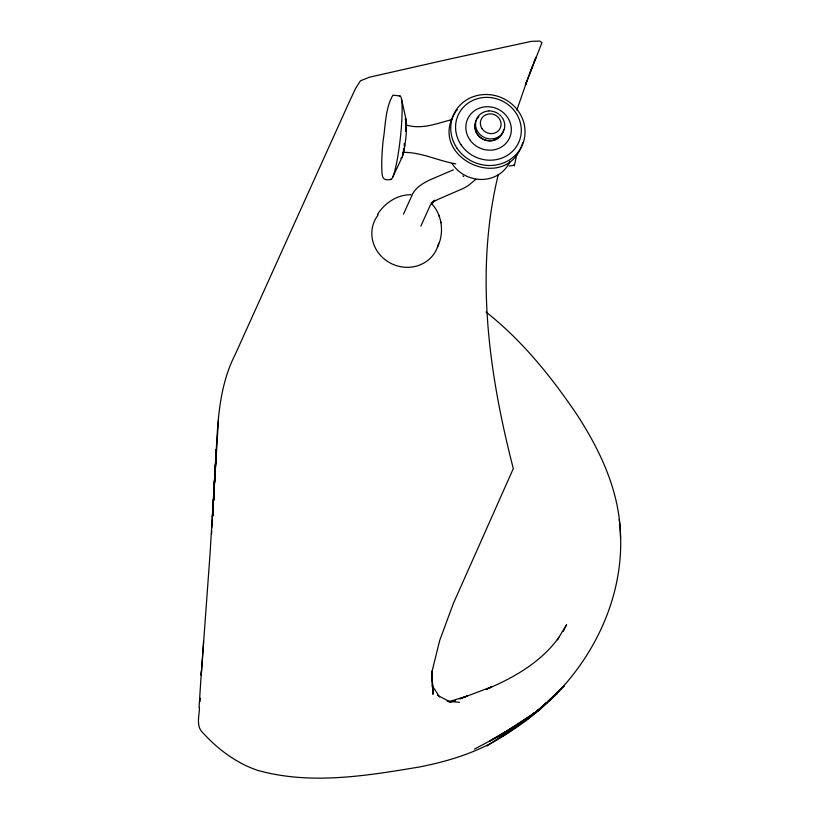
<?xml version="1.0" encoding="UTF-8"?>
<svg xmlns="http://www.w3.org/2000/svg" width="819" height="819" viewBox="0 0 819 819"><rect width="100%" height="100%" fill="white"/><g stroke="black" fill="none" stroke-linecap="round" stroke-linejoin="round"><path stroke-width="1.23" d="M392.741 177.15L402.057 157.33C405.61 145.352 406.992 132.535 406.193 120.065L401.433 98.782M619.225 519.41C630.415 607.596 576.945 693.754 501.617 736.598L513.687 727.804M213.35 507.78L213.094 514.137L213.36 505.651M402.784 155.282L402.856 152.897M213.022 514.895L213.329 505.978M213.094 514.168L213.339 507.964M214.158 489.383L213.636 500.522L214.179 487.182L213.605 498.331M214.281 484.879C217.956 441.093 214.67 394.615 235.288 354.34L349.631 101.146L355.661 88.319L360.473 80.774L369.512 77.191L450.952 58.743L531.48 41.349L539.834 41.083L541.932 42.608L525.481 84.859L532.196 66.882M213.37 502.927L212.817 515.294L213.319 504.391M213.483 500.45L216.431 448.863L210.022 554.166L201.208 675.235L202.692 654.729M213.636 500.522L214.168 488.81M402.538 156.081L402.702 152.324M214.332 485.667L218.458 420.382M214.343 485.227L216.185 449.856M214.261 484.797L215.264 464.875M213.36 499.723L212.438 517.117L215.325 466.789M211.517 534.203L211.712 530.538M211.845 527.999L213.186 503.183M199.078 707.278L201.454 670.505M202.784 653.521L203.593 641.41M199.457 707.462C199.416 715.847 195.7 726.105 202.815 732.739C217.987 749.354 236.189 763.042 257.678 770.362C310.575 785.165 366.298 775.849 419.42 766.983C456.091 759.786 492.465 747.573 521.16 722.798L517.014 725.603M199.969 701.637L200.286 698.146M214.803 477.62L215.039 475.112M516.84 154.484L514.25 165.94L513.636 164.752M405.804 122.533C406.163 122 406.644 117.967 405.026 119.021M405.896 123.075L406.296 120.69M405.722 125.102L406.378 121.427M405.722 126.024L406.439 122.266M405.763 126.75L406.49 123.208M405.722 127.825L406.521 124.242M498.3 174.498C474.621 271.744 488.656 373.034 513.308 468.591L453.245 603.736L439.67 640.54L431.818 672.276L432.964 694.328L431.767 671.396M405.937 127.764L406.521 125.358M405.876 128.972L406.511 126.566M522.819 142.486C507.698 195.342 425.44 157.76 455.661 111.773M405.774 130.231L406.48 127.846M405.651 131.531L406.429 129.187M516.84 110.104L527.18 80.272M534.008 62.398L536.046 57.187L530.292 71.847M437.418 247.195C444.42 233.282 442.393 214.875 431.47 203.491M403.491 214.158L412.858 193.407C416.554 187.008 423.403 182.995 429.914 179.883L453.419 169.82M420.864 226.095L430.2 205.415L434.797 200.235L431.019 203.132L437.51 199.58L463.749 188.247L468.427 185.452L475.819 179.361M563.196 631.398L566.594 624.713L557.319 639.823L558.814 637.51C540.949 662.356 513.708 677.774 486.056 689.434L491.523 686.885L459.817 698.832L467.567 695.976L449.262 701.535M402.057 157.33L400.86 158.251M377.62 214.353C384.684 202.969 397.338 194.512 411.005 194.738M456.183 111.015L457.371 109.603M506.828 733.445L508.507 731.715M547.952 701.74L557.166 693.498L550.399 699.344M546.539 702.692L528.173 718.56L489.608 741.103L528.173 718.56L538.544 709.766M541.369 707.36L547.031 702.559L542.106 706.449M536.67 710.902L538.554 709.387M541.379 707.114L547.031 702.559M474.436 749.098L515.561 727.405L524.416 720.423M532.278 714.209L534.244 712.653M515.561 727.405L521.334 722.911M525.174 719.911L527.098 718.417M516.697 725.614L518.714 724.139M501.617 736.598L513.963 727.886M516.021 726.433L521.16 722.798M487.008 745.976L513.912 727.712M509.172 166.052L512.674 165.561M451.893 119.564C436.998 123.413 421.826 129.822 406.275 124.99M449.293 702.17L455.518 700.818L449.262 702.067M489.035 110.862L490.161 110.852M402.876 152.354C421.314 152.068 437.909 160.862 455.733 163.841M447.174 701.299L459.469 702.282M399.826 95.936L392.915 95.168C385.094 108.589 385.606 125.911 383.067 141.073C382.207 150.43 381.531 159.838 381.808 169.246C382.309 175.89 381.388 181.265 390.95 179.463M437.438 695.331L449.928 701.719M462.868 175.87L463.708 176.515M486.046 312.019C522.532 340.847 552.047 377.62 577.866 416.042C601.074 452.108 619.983 492.874 620.454 536.517L620.567 538.155M432.084 685.288L439.578 696.989M438.994 215.284L439.353 216.636M440.561 221.212L440.98 222.799M404.269 143.386L404.74 145.792M432.33 686.721L432.944 690.704L431.777 671.273M404.166 144.748L404.514 147.215M403.695 148.638L403.787 151.157M403.48 148.567L403.532 152.324M438.626 243.223A34.122 31.859 24.3 0 1 392.025 263.923A34.122 31.859 24.3 0 1 378.143 214.957M399.416 96.13A42.025 4.955 -83.7 0 1 400.286 138.472A42.025 4.955 -83.7 0 1 390.213 179.074M510.073 161.23A33.047 30.856 24.3 0 1 482.739 179.433A33.047 30.856 24.3 0 1 452.078 163.554M501.863 117.168A14.783 13.8 24.3 0 1 496.652 137.787A14.783 13.8 24.3 0 1 476.095 128.081A14.783 13.8 24.3 0 1 488.8 110.995M491.093 111.077A14.783 13.8 24.3 0 1 498.587 113.964M499.498 114.67A14.783 13.8 24.3 0 1 501.136 116.278M503.081 131.746A14.64 13.667 24.3 0 1 483.374 139.332A14.64 13.667 24.3 0 1 476.781 119.328M477.405 118.448A14.64 13.667 24.3 0 1 478.849 116.851M503.583 129.658A14.64 13.667 24.3 0 1 503.378 130.712M499.61 136.538A13.974 13.043 24.3 0 1 493.437 140.295M492.393 140.54A13.974 13.043 24.3 0 1 475.583 130.201M475.348 129.177A13.974 13.043 24.3 0 1 475.481 124.038M564.506 685.483L538.779 710.247L503.501 733.271L538.779 710.247L564.506 685.483M482.104 128.818A10.473 9.777 24.3 0 0 500.01 128.552A10.473 9.777 24.3 0 0 490.018 113.841A10.473 9.777 24.3 0 0 482.104 128.818M469.686 139.609A23.004 21.478 24.3 0 0 509.008 139.025A23.004 21.478 24.3 0 0 487.059 106.716A23.004 21.478 24.3 0 0 469.686 139.609M461.128 144.912A33.231 31.03 24.3 0 0 517.936 144.072A33.231 31.03 24.3 0 0 486.23 97.379A33.231 31.03 24.3 0 0 461.128 144.912M457.022 148.229A37.561 35.074 24.3 0 0 521.232 147.277A37.561 35.074 24.3 0 0 485.391 94.502A37.561 35.074 24.3 0 0 457.022 148.229"/></g></svg>
